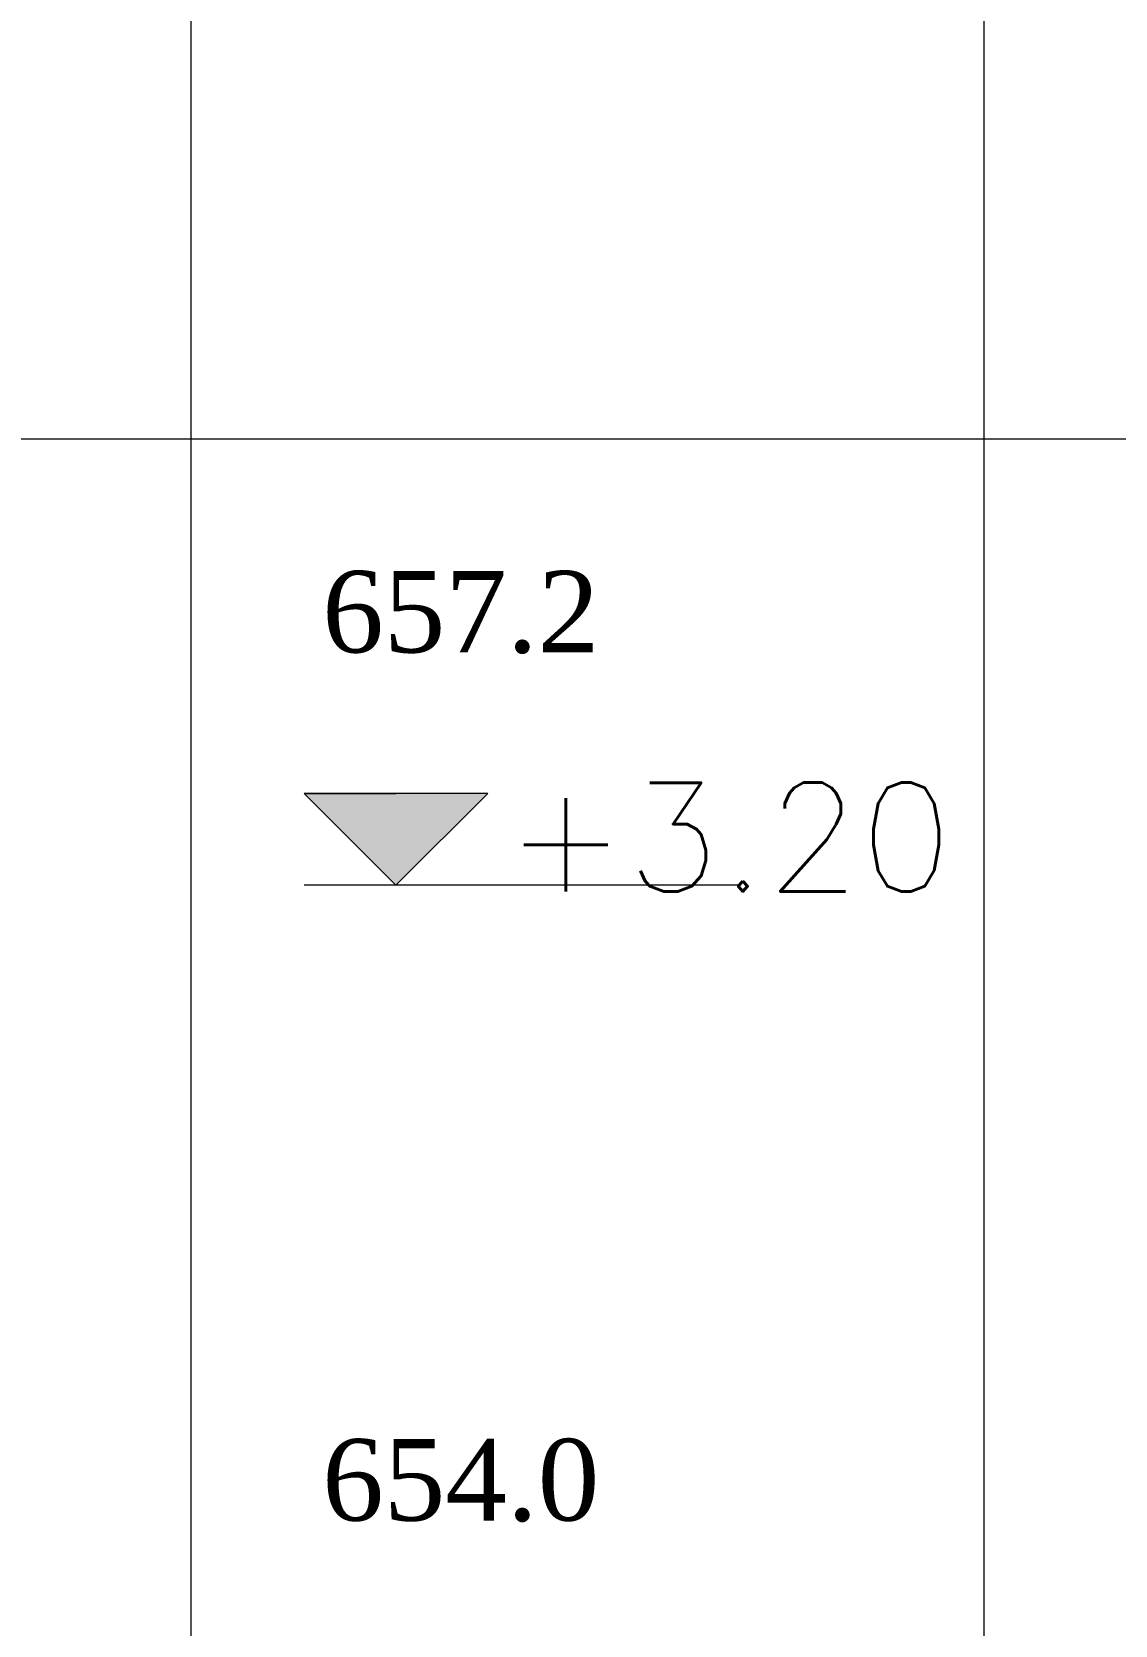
# Model space of a CAD drawing. Header units: millimetres. Extents: x 475616349 to 476941521, y 4620115302 to 4621446928.
# Drawn here: x 476680587 to 476684572, y 4620473320 to 4620479181 of the extents above; entities that cross this region are included whole.
import ezdxf

# ---------------------------------------------------------------- set-up
doc = ezdxf.new("R2010")
doc.units = ezdxf.units.MM
doc.header["$MEASUREMENT"] = 0
for name, color, linetype, lineweight in [('0_Pen_No__1_Pen_No__250', 7, 'Continuous', 0), ('0_Pen_No__250_Pen_No__142', 142, 'Continuous', 0), ('New_New_piketebi_Pen_No__7_Pen_No__1', 1, 'Continuous', 0), ('New_Structural - Bearing_Pen_No__1', 1, 'Continuous', 0), ('New_Structural - Bearing_Pen_No__6', 6, 'Continuous', 0), ('zoma_Pen_No__1_Pen_No__142', 142, 'Continuous', 0), ('zoma_Pen_No__5_Pen_No__142', 142, 'Continuous', 0)]:
    doc.layers.add(name, color=color, linetype=linetype, lineweight=lineweight)
doc.layers.add('zoma_Pen_No__5', color=7, linetype='Continuous')
doc.styles.add('GENERATED_STYLE_8', font='times.ttf')

# ---------------------------------------------------------------- blocks, each defined once
blk = doc.blocks.new('Line_57', base_point=(476675563.3, 4620477683.7))
at = {"layer": 'zoma_Pen_No__5_Pen_No__142', "color": 142, "linetype": 'Continuous', "lineweight": 0}
blk.add_line((476675663.3, 4620477683.7), (476691872.8, 4620477683.7), dxfattribs=at)

msp = doc.modelspace()

# ---------------------------------------------------------------- hatches: boundary and pattern name
at = {"layer": '0_Pen_No__250_Pen_No__142', "linetype": 'Continuous', "lineweight": 0}
msp.add_hatch(color=142, dxfattribs=at).paths.add_polyline_path([(476681926.368, 4620476041.616), (476682263.897, 4620476379.309), (476681588.674, 4620476379.144)])

# ---------------------------------------------------------------- linework, layer by layer
at = {"layer": '0_Pen_No__1_Pen_No__250', "color": 7, "linetype": 'Continuous', "lineweight": 0, "flags": 128}
for points in [[(476681926.368, 4620476041.616), (476681588.674, 4620476379.144), (476681926.285, 4620476379.227)], [(476681926.368, 4620476041.616), (476682263.897, 4620476379.309), (476681926.285, 4620476379.227)], [(476683188.757, 4620476041.924), (476681588.757, 4620476041.533)]]:
    msp.add_lwpolyline(points, dxfattribs=at)
at = {"layer": '0_Pen_No__250_Pen_No__142', "color": 142, "linetype": 'Continuous', "lineweight": 0, "flags": 128}
msp.add_lwpolyline([(476681926.368, 4620476041.616), (476682263.897, 4620476379.309), (476681588.674, 4620476379.144)], close=True, dxfattribs=at)
at = {"layer": 'New_Structural - Bearing_Pen_No__1', "color": 1, "linetype": 'Continuous', "lineweight": 0}
msp.add_line((476684088.384, 4620493871.479), (476684088.384, 4620467140.153), dxfattribs=at)
at = {"layer": 'New_Structural - Bearing_Pen_No__6', "color": 6, "linetype": 'Continuous', "lineweight": 0}
msp.add_line((476681173.489, 4620470541.35), (476681173.489, 4620483741.35), dxfattribs=at)

# ---------------------------------------------------------------- block references
at = {"layer": 'zoma_Pen_No__5', "color": 142, "linetype": 'Continuous', "lineweight": 0}
msp.add_blockref('Line_57', (476675563.343, 4620477683.655), dxfattribs=at)

# ---------------------------------------------------------------- texts
at = {"layer": 'New_New_piketebi_Pen_No__7_Pen_No__1', "color": 1, "linetype": 'Continuous', "lineweight": 0, "char_height": 300, "attachment_point": 4, "style": 'GENERATED_STYLE_8'}
for s, insert in [('\\A1;{\\pql;\\fTimes New Roman|b0|i0|c0|p18;6\\fTimes New Roman|b0|i0|c0|p18;5\\fTimes New Roman|b0|i0|c0|p18;7.2}', (476681654.923, 4620477044.912)), ('\\A1;{\\pql;\\fTimes New Roman|b0|i0|c0|p18;6\\fTimes New Roman|b0|i0|c0|p18;5\\fTimes New Roman|b0|i0|c0|p18;4.0}', (476681654.923, 4620473851.284))]:
    msp.add_mtext(s, dxfattribs=dict(at, insert=insert))
at = {"layer": 'zoma_Pen_No__1_Pen_No__142', "color": 142, "linetype": 'Continuous', "lineweight": 0, "insert": (476682328.682, 4620476018.668), "char_height": 400, "attachment_point": 7, "rotation": 0.0139872}
msp.add_mtext('\\A1;{\\pql;\\Ftxt.shx;+\\Ftxt.shx;3\\Ftxt.shx;.20}', dxfattribs=at)

doc.saveas('drawing.dxf')
